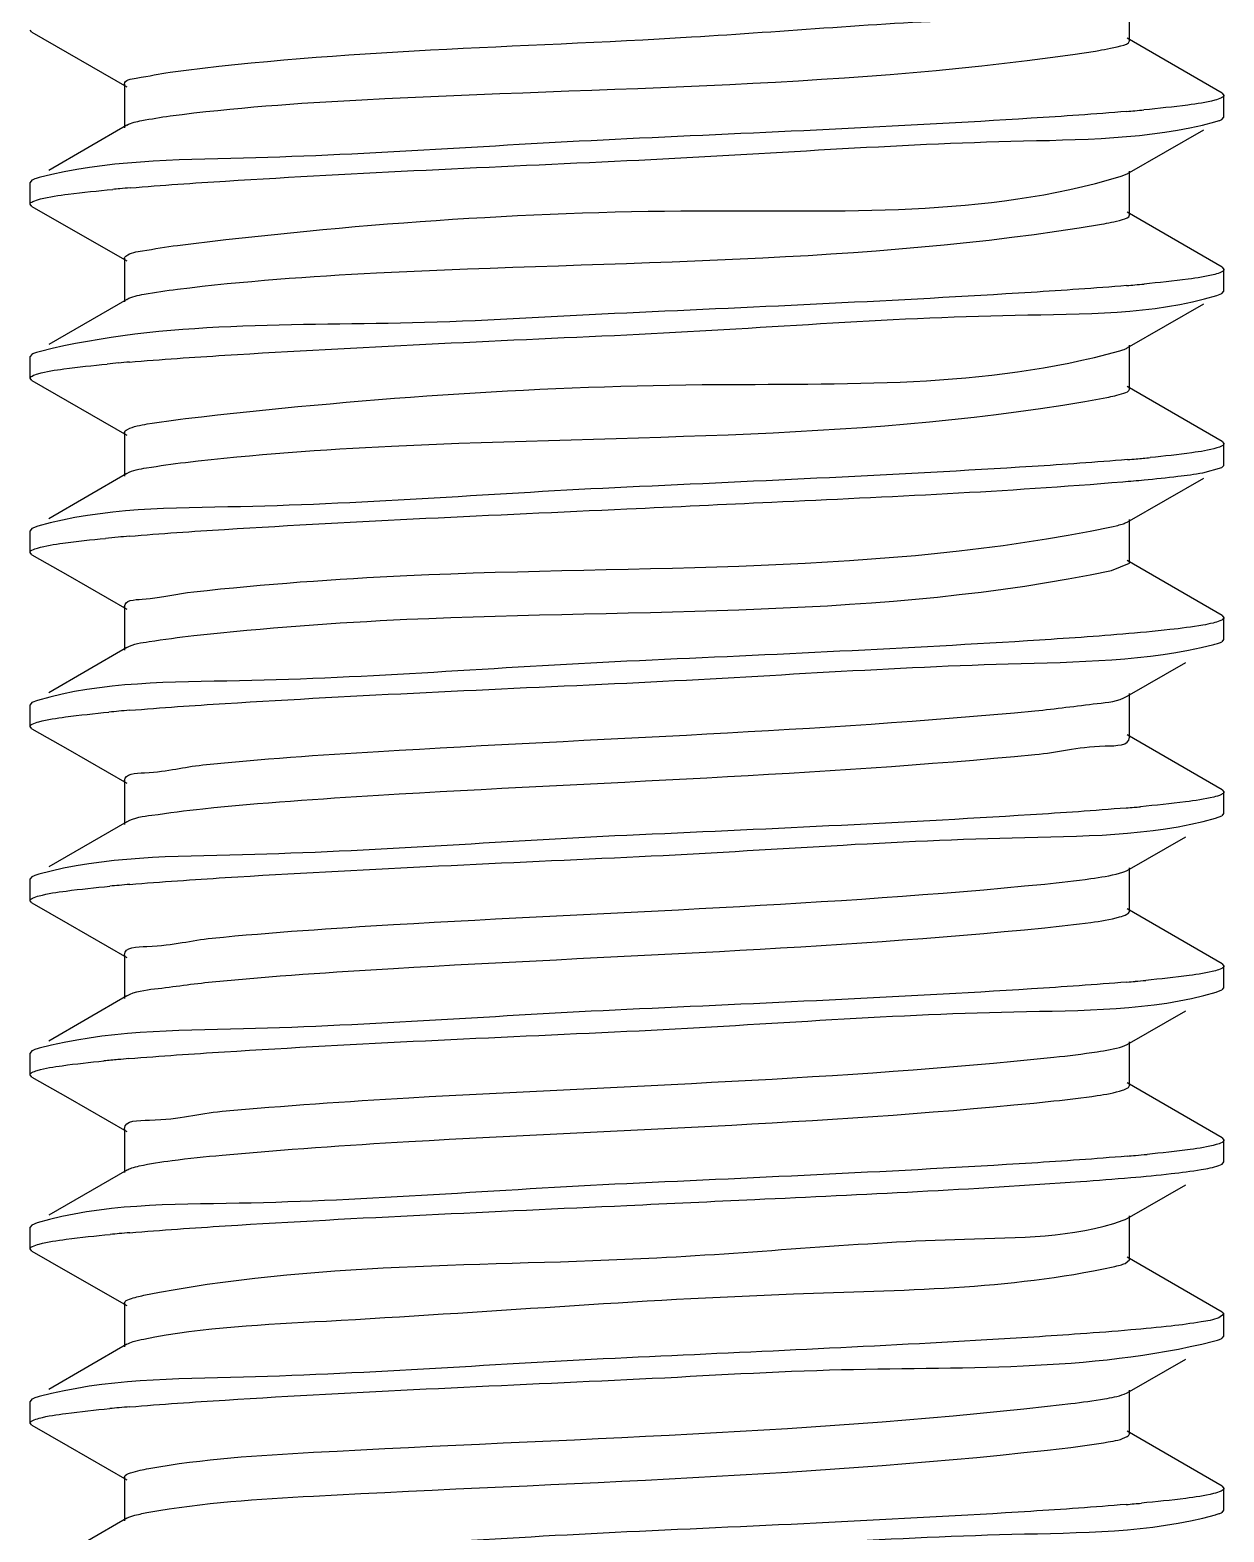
# Model space of a CAD drawing. Extents: x 1247970 to 1725648, y 860327 to 1277876.
# Drawn here: x 1330866.7 to 1330928.2, y 1199740.4 to 1199817.8 of the extents above; entities that cross this region are included whole.
import ezdxf

# ---------------------------------------------------------------- set-up
doc = ezdxf.new("R2010")
doc.units = 0
doc.header["$LTSCALE"] = 1000
doc.header["$MEASUREMENT"] = 0
doc.layers.get('0').update_dxf_attribs({"color": 254})
doc.layers.add('TK', color=4, linetype='Continuous')

# ---------------------------------------------------------------- blocks, each defined once
blk = doc.blocks.new('A$C63786A89')
at = {"linetype": 'Continuous'}
for p, q in [((-2093.675, 7173.51), (-2093.675, 7175.766)), ((-2150.231, 7173.949), (-2150.332, 7174.065)), ((-2150.231, 7173.949), (-2145.341, 7171.143)), ((-2088.903, 7170.813), (-2093.792, 7173.646)), ((-2145.461, 7171.28), (-2145.461, 7169.024)), ((-2088.903, 7170.813), (-2088.804, 7170.698)), ((-2088.804, 7169.579), (-2088.804, 7170.698)), ((-2145.343, 7169.16), (-2149.364, 7166.83)), ((-2093.794, 7166.656), (-2089.847, 7168.923)), ((-2088.905, 7169.463), (-2088.804, 7169.579)), ((-2094.106, 7166.533), (-2093.796, 7166.656)), ((-2093.675, 7164.538), (-2093.675, 7166.794)), ((-2150.233, 7166.326), (-2150.332, 7166.212)), ((-2150.332, 7165.092), (-2150.332, 7166.212)), ((-2150.231, 7164.977), (-2150.332, 7165.093)), ((-2150.231, 7164.977), (-2145.341, 7162.17)), ((-2088.903, 7161.84), (-2093.792, 7164.674)), ((-2145.461, 7162.307), (-2145.461, 7160.051)), ((-2088.903, 7161.84), (-2088.804, 7161.725)), ((-2088.804, 7160.606), (-2088.804, 7161.725)), ((-2089.174, 7160.384), (-2088.905, 7160.49)), ((-2088.905, 7160.49), (-2088.804, 7160.606)), ((-2145.343, 7160.187), (-2149.364, 7157.857)), ((-2093.794, 7157.683), (-2089.847, 7159.95)), ((-2150.233, 7157.353), (-2150.332, 7157.24)), ((-2093.675, 7155.565), (-2093.675, 7157.821)), ((-2150.332, 7156.119), (-2150.332, 7157.239)), ((-2150.231, 7156.004), (-2150.332, 7156.119)), ((-2150.231, 7156.004), (-2145.341, 7153.197)), ((-2088.903, 7152.867), (-2093.792, 7155.701)), ((-2145.461, 7153.334), (-2145.461, 7151.078)), ((-2088.903, 7152.867), (-2088.804, 7152.753)), ((-2088.804, 7151.633), (-2088.804, 7152.752)), ((-2145.343, 7151.214), (-2149.364, 7148.884)), ((-2089.894, 7151.252), (-2088.905, 7151.517)), ((-2088.905, 7151.517), (-2088.804, 7151.633)), ((-2093.794, 7148.711), (-2089.847, 7150.977)), ((-2093.675, 7146.592), (-2093.675, 7148.848)), ((-2150.233, 7148.381), (-2150.332, 7148.265)), ((-2150.332, 7147.147), (-2150.332, 7148.266)), ((-2149.925, 7148.498), (-2150.232, 7148.381)), ((-2094.592, 7148.467), (-2094.269, 7148.542)), ((-2150.231, 7147.031), (-2150.332, 7147.146)), ((-2150.231, 7147.031), (-2148.39, 7145.974)), ((-2094.592, 7146.211), (-2093.675, 7146.592)), ((-2088.903, 7143.894), (-2093.792, 7146.728)), ((-2148.39, 7145.974), (-2145.341, 7144.224)), ((-2145.461, 7144.361), (-2145.461, 7142.105)), ((-2088.919, 7143.658), (-2089.014, 7143.614)), ((-2088.903, 7143.894), (-2088.804, 7143.78)), ((-2088.804, 7142.66), (-2088.804, 7143.78)), ((-2088.904, 7142.544), (-2088.804, 7142.66)), ((-2145.343, 7142.241), (-2149.364, 7139.911)), ((-2093.794, 7139.738), (-2090.775, 7141.471)), ((-2149.945, 7139.52), (-2150.232, 7139.408)), ((-2093.675, 7137.619), (-2093.675, 7139.875)), ((-2150.233, 7139.408), (-2150.332, 7139.293)), ((-2150.332, 7138.174), (-2150.332, 7139.293)), ((-2150.231, 7138.058), (-2150.332, 7138.174)), ((-2150.231, 7138.058), (-2148.39, 7137.002)), ((-2088.903, 7134.921), (-2093.792, 7137.755)), ((-2148.39, 7137.002), (-2145.341, 7135.251)), ((-2145.461, 7135.389), (-2145.461, 7133.133)), ((-2088.903, 7134.921), (-2088.804, 7134.806)), ((-2088.804, 7133.687), (-2088.804, 7134.807)), ((-2089.24, 7133.446), (-2088.905, 7133.572)), ((-2088.904, 7133.572), (-2088.804, 7133.687)), ((-2145.343, 7133.269), (-2149.364, 7130.938)), ((-2093.794, 7130.765), (-2090.775, 7132.498)), ((-2150.233, 7130.435), (-2150.332, 7130.32)), ((-2150.332, 7129.201), (-2150.332, 7130.32)), ((-2093.675, 7128.646), (-2093.675, 7130.902)), ((-2150.231, 7129.085), (-2150.332, 7129.201)), ((-2150.231, 7129.085), (-2148.39, 7128.029)), ((-2088.903, 7125.948), (-2093.792, 7128.782)), ((-2148.39, 7128.029), (-2145.341, 7126.278)), ((-2145.461, 7126.416), (-2145.461, 7124.16)), ((-2088.903, 7125.948), (-2088.804, 7125.834)), ((-2088.804, 7124.714), (-2088.804, 7125.834)), ((-2145.343, 7124.296), (-2149.364, 7121.965)), ((-2089.204, 7124.484), (-2088.905, 7124.599)), ((-2088.904, 7124.599), (-2088.804, 7124.715)), ((-2093.794, 7121.792), (-2090.775, 7123.525)), ((-2094.025, 7121.694), (-2093.795, 7121.792)), ((-2093.675, 7119.673), (-2093.675, 7121.929)), ((-2150.233, 7121.462), (-2150.332, 7121.347)), ((-2150.332, 7120.228), (-2150.332, 7121.347)), ((-2150.231, 7120.112), (-2150.332, 7120.228)), ((-2150.231, 7120.112), (-2148.39, 7119.056)), ((-2088.903, 7116.976), (-2093.792, 7119.809)), ((-2148.39, 7119.056), (-2145.341, 7117.306)), ((-2145.461, 7117.443), (-2145.461, 7115.187)), ((-2088.903, 7116.976), (-2088.804, 7116.862)), ((-2088.804, 7115.742), (-2088.804, 7116.861)), ((-2089.066, 7115.555), (-2088.904, 7115.626)), ((-2088.904, 7115.626), (-2088.804, 7115.742)), ((-2145.343, 7115.323), (-2149.364, 7112.992)), ((-2093.794, 7112.819), (-2090.775, 7114.552)), ((-2150.233, 7112.489), (-2150.332, 7112.374)), ((-2149.958, 7112.597), (-2150.232, 7112.489)), ((-2093.995, 7112.732), (-2093.895, 7112.77)), ((-2093.895, 7112.77), (-2093.794, 7112.819)), ((-2093.675, 7110.7), (-2093.675, 7112.956)), ((-2150.332, 7111.255), (-2150.332, 7112.375)), ((-2150.231, 7111.139), (-2150.332, 7111.255)), ((-2150.231, 7111.139), (-2148.39, 7110.083)), ((-2093.895, 7110.514), (-2093.675, 7110.7)), ((-2088.903, 7108.003), (-2093.792, 7110.836)), ((-2148.39, 7110.083), (-2145.341, 7108.333)), ((-2145.461, 7108.47), (-2145.461, 7106.214)), ((-2088.804, 7107.889), (-2089.066, 7107.702)), ((-2088.903, 7108.003), (-2088.804, 7107.889)), ((-2088.804, 7106.769), (-2088.804, 7107.888)), ((-2145.343, 7106.35), (-2149.364, 7104.02)), ((-2088.904, 7106.653), (-2088.804, 7106.768)), ((-2093.794, 7103.846), (-2090.775, 7105.58)), ((-2093.675, 7101.728), (-2093.675, 7103.984)), ((-2150.233, 7103.516), (-2150.332, 7103.402)), ((-2150.332, 7102.282), (-2150.332, 7103.402)), ((-2093.946, 7103.777), (-2093.794, 7103.846)), ((-2150.231, 7102.167), (-2150.332, 7102.282)), ((-2150.231, 7102.167), (-2148.39, 7101.11)), ((-2088.903, 7099.03), (-2093.792, 7101.864)), ((-2148.39, 7101.11), (-2145.341, 7099.36)), ((-2145.461, 7099.497), (-2145.461, 7097.241)), ((-2088.903, 7099.03), (-2088.804, 7098.915)), ((-2088.804, 7097.796), (-2088.804, 7098.915)), ((-2088.904, 7097.68), (-2088.804, 7097.796)), ((-2145.343, 7097.377), (-2149.364, 7095.047))]:
    blk.add_line(p, q, dxfattribs=at)
for centre, radius, start, end in [((-2104.143, 7291.697), 122.262, 274.84407, 275.04298), ((-2102.589, 7274.116), 104.613, 275.04171, 275.3007), ((-2136.247, 7058.345), 107.956, 95.02611, 95.21934), ((-2134.69, 7040.602), 125.767, 94.77999, 95.02453), ((-2104.141, 7282.702), 122.24, 274.84416, 275.04354), ((-2102.576, 7265.004), 104.473, 275.04219, 275.30437), ((-2136.83, 7055.837), 101.465, 95.05319, 95.38537), ((-2134.852, 7033.508), 123.881, 94.7976, 95.05507), ((-2103.969, 7271.757), 120.261, 274.86471, 275.07704), ((-2101.936, 7249.004), 97.417, 275.07016, 275.49882), ((-2103.609, 7266.173), 115.781, 274.75399, 275.29645), ((-2137.027, 7049.015), 99.304, 95.06158, 95.44571), ((-2134.9, 7025.088), 123.326, 94.80258, 95.06518), ((-2136.645, 7035.843), 103.521, 95.04452, 95.33097), ((-2134.797, 7014.921), 124.525, 94.79117, 95.04504), ((-2104.25, 7257.039), 123.5, 274.83102, 275.02398), ((-2102.953, 7242.273), 108.678, 275.0245, 275.20034), ((-2136.553, 7025.855), 104.541, 95.04049, 95.30428), ((-2134.776, 7005.708), 124.766, 94.7894, 95.04044), ((-2104.093, 7246.263), 121.691, 274.84966, 275.05308), ((-2102.391, 7227.065), 102.417, 275.05046, 275.35878), ((-2137.17, 7023.66), 97.735, 95.06745, 95.49111), ((-2134.933, 6998.558), 122.936, 94.806, 95.07252), ((-2104.053, 7236.822), 121.221, 274.85477, 275.05993), ((-2102.268, 7216.734), 101.053, 275.05634, 275.39494), ((-2136.516, 7007.503), 104.948, 95.03882, 95.29347), ((-2134.768, 6987.672), 124.856, 94.78861, 95.03856), ((-2136.563, 6999.051), 104.426, 95.04094, 95.30709), ((-2134.779, 6978.828), 124.727, 94.78977, 95.04096), ((-2104.224, 7220.856), 123.208, 274.83429, 275.02856), ((-2102.863, 7205.385), 107.677, 275.02871, 275.22471)]:
    blk.add_arc(centre, radius, start, end, dxfattribs=at)
for points, knots in [([(-2143.115, 7171.893), (-2134.214, 7173.073), (-2120.275, 7173.211), (-2104.04, 7174.658), (-2096.479, 7174.736), (-2094.054, 7175.522)], [0, 0, 0, 0, 0.547464, 0.844565, 1, 1, 1, 1]), ([(-2143.115, 7169.637), (-2139.838, 7170.071), (-2123.928, 7171.163), (-2107.907, 7171.075), (-2095.42, 7172.983)], [0, 0, 0, 0, 0.207409, 1, 1, 1, 1]), ([(-2095.42, 7172.983), (-2094.982, 7173.05), (-2094.519, 7173.166), (-2093.675, 7173.339), (-2093.675, 7173.51)], [0, 0, 0, 0, 0.721137, 1, 1, 1, 1]), ([(-2145.461, 7171.28), (-2145.462, 7171.503), (-2144.293, 7171.654), (-2143.703, 7171.815), (-2143.115, 7171.893)], [0, 0, 0, 0, 0.273393, 1, 1, 1, 1]), ([(-2088.805, 7170.698), (-2088.805, 7170.641), (-2088.997, 7170.521), (-2089.154, 7170.48), (-2089.274, 7170.448)], [0, 0, 0, 0, 0.314667, 1, 1, 1, 1]), ([(-2093.818, 7169.871), (-2095.456, 7169.732), (-2104.034, 7169.15), (-2112.623, 7168.777), (-2119.568, 7168.455)], [0, 0, 0, 0, 0.191225, 1, 1, 1, 1]), ([(-2089.274, 7170.448), (-2089.728, 7170.327), (-2090.949, 7170.152), (-2092.169, 7170.021), (-2092.925, 7169.95)], [0, 0, 0, 0, 0.382669, 1, 1, 1, 1]), ([(-2145.343, 7169.16), (-2145.111, 7169.294), (-2144.346, 7169.447), (-2143.604, 7169.572), (-2143.115, 7169.637)], [0, 0, 0, 0, 0.352175, 1, 1, 1, 1]), ([(-2119.568, 7167.335), (-2112.974, 7167.642), (-2102.942, 7168.436), (-2092.674, 7168.419), (-2089.271, 7169.33)], [0, 0, 0, 0, 0.652019, 1, 1, 1, 1]), ([(-2089.271, 7169.33), (-2089.198, 7169.349), (-2089.073, 7169.386), (-2088.953, 7169.436), (-2088.905, 7169.463)], [0, 0, 0, 0, 0.580388, 1, 1, 1, 1]), ([(-2119.568, 7168.455), (-2126.154, 7168.149), (-2136.185, 7167.362), (-2146.446, 7167.366), (-2149.855, 7166.463)], [0, 0, 0, 0, 0.651581, 1, 1, 1, 1]), ([(-2145.17, 7165.931), (-2143.532, 7166.069), (-2135.003, 7166.644), (-2126.464, 7167.015), (-2119.568, 7167.335)], [0, 0, 0, 0, 0.192341, 1, 1, 1, 1]), ([(-2149.855, 7166.463), (-2149.93, 7166.443), (-2150.059, 7166.406), (-2150.184, 7166.354), (-2150.232, 7166.326)], [0, 0, 0, 0, 0.582341, 1, 1, 1, 1]), ([(-2149.797, 7165.359), (-2149.326, 7165.477), (-2148.08, 7165.652), (-2146.833, 7165.783), (-2146.068, 7165.853)], [0, 0, 0, 0, 0.387023, 1, 1, 1, 1]), ([(-2142.735, 7162.968), (-2133.854, 7164.065), (-2117.738, 7165.242), (-2101.094, 7164.406), (-2094.106, 7166.533)], [0, 0, 0, 0, 0.550564, 1, 1, 1, 1]), ([(-2150.33, 7165.093), (-2150.329, 7165.156), (-2150.107, 7165.282), (-2149.933, 7165.325), (-2149.797, 7165.359)], [0, 0, 0, 0, 0.309981, 1, 1, 1, 1]), ([(-2095.115, 7164.059), (-2094.753, 7164.12), (-2094.357, 7164.214), (-2093.676, 7164.392), (-2093.675, 7164.538)], [0, 0, 0, 0, 0.716863, 1, 1, 1, 1]), ([(-2142.735, 7160.712), (-2139.33, 7161.133), (-2123.452, 7162.245), (-2107.425, 7161.995), (-2095.115, 7164.059)], [0, 0, 0, 0, 0.215606, 1, 1, 1, 1]), ([(-2145.393, 7162.411), (-2145.154, 7162.593), (-2144.208, 7162.737), (-2143.338, 7162.894), (-2142.735, 7162.968)], [0, 0, 0, 0, 0.330525, 1, 1, 1, 1]), ([(-2145.46, 7162.307), (-2145.46, 7162.325), (-2145.444, 7162.367), (-2145.412, 7162.396), (-2145.393, 7162.411)], [0, 0, 0, 0, 0.428464, 1, 1, 1, 1]), ([(-2089.271, 7161.476), (-2089.724, 7161.355), (-2090.944, 7161.18), (-2092.163, 7161.048), (-2092.918, 7160.978)], [0, 0, 0, 0, 0.382439, 1, 1, 1, 1]), ([(-2088.805, 7161.725), (-2088.805, 7161.668), (-2088.995, 7161.548), (-2089.151, 7161.508), (-2089.271, 7161.476)], [0, 0, 0, 0, 0.314979, 1, 1, 1, 1]), ([(-2145.343, 7160.187), (-2145.077, 7160.341), (-2144.177, 7160.501), (-2143.311, 7160.641), (-2142.735, 7160.712)], [0, 0, 0, 0, 0.346628, 1, 1, 1, 1]), ([(-2093.818, 7160.898), (-2095.456, 7160.76), (-2104.033, 7160.177), (-2112.622, 7159.804), (-2119.568, 7159.482)], [0, 0, 0, 0, 0.191215, 1, 1, 1, 1]), ([(-2119.568, 7158.363), (-2112.899, 7158.672), (-2102.859, 7159.547), (-2092.507, 7159.383), (-2089.174, 7160.384)], [0, 0, 0, 0, 0.657368, 1, 1, 1, 1]), ([(-2119.568, 7159.482), (-2123.046, 7159.321), (-2133.092, 7158.639), (-2143.378, 7159.112), (-2149.797, 7157.505)], [0, 0, 0, 0, 0.34478, 1, 1, 1, 1]), ([(-2145.213, 7156.955), (-2143.575, 7157.093), (-2135.032, 7157.67), (-2126.478, 7158.042), (-2119.568, 7158.363)], [0, 0, 0, 0, 0.192001, 1, 1, 1, 1]), ([(-2149.797, 7157.505), (-2149.885, 7157.483), (-2150.033, 7157.442), (-2150.177, 7157.385), (-2150.232, 7157.353)], [0, 0, 0, 0, 0.588376, 1, 1, 1, 1]), ([(-2142.327, 7154.044), (-2133.489, 7155.067), (-2117.517, 7156.216), (-2101.099, 7155.581), (-2094.175, 7157.54)], [0, 0, 0, 0, 0.552839, 1, 1, 1, 1]), ([(-2094.175, 7157.54), (-2094.1, 7157.561), (-2093.971, 7157.601), (-2093.846, 7157.655), (-2093.796, 7157.683)], [0, 0, 0, 0, 0.573988, 1, 1, 1, 1]), ([(-2149.925, 7156.352), (-2149.488, 7156.477), (-2148.292, 7156.652), (-2147.099, 7156.783), (-2146.353, 7156.854)], [0, 0, 0, 0, 0.377755, 1, 1, 1, 1]), ([(-2150.33, 7156.119), (-2150.331, 7156.17), (-2150.17, 7156.284), (-2150.03, 7156.322), (-2149.925, 7156.352)], [0, 0, 0, 0, 0.320689, 1, 1, 1, 1]), ([(-2142.327, 7151.788), (-2138.799, 7152.196), (-2122.973, 7153.331), (-2106.948, 7152.882), (-2094.839, 7155.135)], [0, 0, 0, 0, 0.22384, 1, 1, 1, 1]), ([(-2094.839, 7155.135), (-2094.546, 7155.189), (-2094.212, 7155.267), (-2093.676, 7155.443), (-2093.675, 7155.565)], [0, 0, 0, 0, 0.711349, 1, 1, 1, 1]), ([(-2145.46, 7153.334), (-2145.46, 7153.362), (-2145.417, 7153.431), (-2145.353, 7153.466), (-2145.314, 7153.486)], [0, 0, 0, 0, 0.38675, 1, 1, 1, 1]), ([(-2145.314, 7153.486), (-2145, 7153.65), (-2143.976, 7153.819), (-2142.983, 7153.968), (-2142.327, 7154.044)], [0, 0, 0, 0, 0.349013, 1, 1, 1, 1]), ([(-2088.805, 7152.753), (-2088.805, 7152.705), (-2088.948, 7152.596), (-2089.078, 7152.559), (-2089.174, 7152.531)], [0, 0, 0, 0, 0.325586, 1, 1, 1, 1]), ([(-2093.771, 7151.93), (-2095.408, 7151.79), (-2104.001, 7151.205), (-2112.606, 7150.832), (-2119.568, 7150.509)], [0, 0, 0, 0, 0.190799, 1, 1, 1, 1]), ([(-2089.174, 7152.531), (-2089.589, 7152.406), (-2090.738, 7152.235), (-2091.883, 7152.105), (-2092.601, 7152.035)], [0, 0, 0, 0, 0.375622, 1, 1, 1, 1]), ([(-2145.343, 7151.214), (-2145.04, 7151.39), (-2143.996, 7151.554), (-2142.998, 7151.711), (-2142.327, 7151.788)], [0, 0, 0, 0, 0.34173, 1, 1, 1, 1]), ([(-2092.921, 7150.886), (-2092.338, 7150.94), (-2091.326, 7151.043), (-2090.318, 7151.177), (-2089.894, 7151.252)], [0, 0, 0, 0, 0.57613, 1, 1, 1, 1]), ([(-2119.568, 7150.509), (-2126.207, 7150.201), (-2136.245, 7149.36), (-2146.563, 7149.462), (-2149.925, 7148.498)], [0, 0, 0, 0, 0.655215, 1, 1, 1, 1]), ([(-2119.568, 7149.39), (-2117.081, 7149.505), (-2108.56, 7149.911), (-2100.034, 7150.287), (-2094.013, 7150.79)], [0, 0, 0, 0, 0.291813, 1, 1, 1, 1]), ([(-2145.225, 7147.981), (-2143.587, 7148.119), (-2135.04, 7148.697), (-2126.482, 7149.069), (-2119.568, 7149.39)], [0, 0, 0, 0, 0.19189, 1, 1, 1, 1]), ([(-2141.893, 7145.12), (-2138.245, 7145.517), (-2122.492, 7146.679), (-2106.473, 7145.983), (-2094.592, 7148.467)], [0, 0, 0, 0, 0.232131, 1, 1, 1, 1]), ([(-2094.269, 7148.542), (-2094.174, 7148.566), (-2094.014, 7148.613), (-2093.858, 7148.676), (-2093.798, 7148.711)], [0, 0, 0, 0, 0.58301, 1, 1, 1, 1]), ([(-2150.33, 7147.146), (-2150.331, 7147.196), (-2150.179, 7147.307), (-2150.044, 7147.344), (-2149.945, 7147.373)], [0, 0, 0, 0, 0.323236, 1, 1, 1, 1]), ([(-2149.945, 7147.373), (-2149.52, 7147.498), (-2148.349, 7147.671), (-2147.182, 7147.802), (-2146.451, 7147.872)], [0, 0, 0, 0, 0.37662, 1, 1, 1, 1]), ([(-2141.893, 7142.864), (-2138.245, 7143.261), (-2122.492, 7144.423), (-2106.473, 7143.727), (-2094.592, 7146.211)], [0, 0, 0, 0, 0.232131, 1, 1, 1, 1]), ([(-2145.459, 7144.361), (-2145.461, 7144.689), (-2143.634, 7144.759), (-2142.783, 7145.023), (-2141.893, 7145.12)], [0, 0, 0, 0, 0.268075, 1, 1, 1, 1]), ([(-2089.894, 7143.398), (-2090.455, 7143.3), (-2091.828, 7143.131), (-2093.203, 7143.004), (-2094.013, 7142.936)], [0, 0, 0, 0, 0.412237, 1, 1, 1, 1]), ([(-2089.014, 7143.614), (-2089.129, 7143.568), (-2089.421, 7143.488), (-2089.718, 7143.429), (-2089.894, 7143.398)], [0, 0, 0, 0, 0.408666, 1, 1, 1, 1]), ([(-2088.806, 7143.78), (-2088.806, 7143.757), (-2088.839, 7143.703), (-2088.888, 7143.674), (-2088.919, 7143.658)], [0, 0, 0, 0, 0.393709, 1, 1, 1, 1]), ([(-2145.343, 7142.241), (-2145.002, 7142.44), (-2143.803, 7142.605), (-2142.664, 7142.78), (-2141.893, 7142.864)], [0, 0, 0, 0, 0.337396, 1, 1, 1, 1]), ([(-2094.013, 7142.936), (-2095.651, 7142.8), (-2104.164, 7142.227), (-2112.688, 7141.856), (-2119.568, 7141.536)], [0, 0, 0, 0, 0.192706, 1, 1, 1, 1]), ([(-2119.568, 7140.417), (-2113.02, 7140.721), (-2102.997, 7141.476), (-2092.774, 7141.53), (-2089.334, 7142.395)], [0, 0, 0, 0, 0.648905, 1, 1, 1, 1]), ([(-2089.334, 7142.395), (-2089.248, 7142.416), (-2089.102, 7142.457), (-2088.96, 7142.513), (-2088.906, 7142.544)], [0, 0, 0, 0, 0.587148, 1, 1, 1, 1]), ([(-2119.568, 7141.536), (-2126.223, 7141.227), (-2136.262, 7140.369), (-2146.598, 7140.503), (-2149.945, 7139.52)], [0, 0, 0, 0, 0.656364, 1, 1, 1, 1]), ([(-2145.197, 7139.011), (-2143.559, 7139.148), (-2135.022, 7139.725), (-2126.473, 7140.096), (-2119.568, 7140.417)], [0, 0, 0, 0, 0.192107, 1, 1, 1, 1]), ([(-2098.546, 7138.985), (-2097.473, 7139.086), (-2095.914, 7139.313), (-2094.253, 7139.474), (-2093.796, 7139.738)], [0, 0, 0, 0, 0.671293, 1, 1, 1, 1]), ([(-2149.88, 7138.419), (-2149.431, 7138.541), (-2148.222, 7138.715), (-2147.013, 7138.846), (-2146.263, 7138.917)], [0, 0, 0, 0, 0.381465, 1, 1, 1, 1]), ([(-2141.433, 7136.196), (-2138.42, 7136.506), (-2124.123, 7137.477), (-2109.793, 7137.922), (-2098.546, 7138.985)], [0, 0, 0, 0, 0.21143, 1, 1, 1, 1]), ([(-2150.33, 7138.174), (-2150.33, 7138.229), (-2150.148, 7138.348), (-2149.995, 7138.387), (-2149.88, 7138.419)], [0, 0, 0, 0, 0.316424, 1, 1, 1, 1]), ([(-2098.546, 7136.729), (-2097.335, 7136.843), (-2096.202, 7137.229), (-2093.678, 7137.178), (-2093.676, 7137.619)], [0, 0, 0, 0, 0.73381, 1, 1, 1, 1]), ([(-2141.433, 7133.94), (-2138.42, 7134.25), (-2124.123, 7135.221), (-2109.793, 7135.666), (-2098.546, 7136.729)], [0, 0, 0, 0, 0.21143, 1, 1, 1, 1]), ([(-2145.459, 7135.389), (-2145.46, 7135.756), (-2143.387, 7135.787), (-2142.437, 7136.092), (-2141.433, 7136.196)], [0, 0, 0, 0, 0.267128, 1, 1, 1, 1]), ([(-2089.334, 7134.541), (-2089.809, 7134.422), (-2091.068, 7134.245), (-2092.328, 7134.113), (-2093.103, 7134.043)], [0, 0, 0, 0, 0.386326, 1, 1, 1, 1]), ([(-2088.805, 7134.806), (-2088.806, 7134.744), (-2089.027, 7134.618), (-2089.199, 7134.575), (-2089.334, 7134.541)], [0, 0, 0, 0, 0.310029, 1, 1, 1, 1]), ([(-2145.343, 7133.269), (-2144.961, 7133.491), (-2143.598, 7133.656), (-2142.311, 7133.849), (-2141.433, 7133.94)], [0, 0, 0, 0, 0.333586, 1, 1, 1, 1]), ([(-2093.849, 7133.977), (-2095.487, 7133.839), (-2104.054, 7133.257), (-2112.633, 7132.885), (-2119.568, 7132.564)], [0, 0, 0, 0, 0.191461, 1, 1, 1, 1]), ([(-2119.568, 7131.444), (-2112.951, 7131.751), (-2102.916, 7132.567), (-2092.623, 7132.511), (-2089.24, 7133.446)], [0, 0, 0, 0, 0.653624, 1, 1, 1, 1]), ([(-2119.568, 7132.564), (-2126.172, 7132.257), (-2136.206, 7131.452), (-2146.486, 7131.488), (-2149.88, 7130.565)], [0, 0, 0, 0, 0.652805, 1, 1, 1, 1]), ([(-2145.193, 7130.038), (-2143.555, 7130.176), (-2135.019, 7130.752), (-2126.471, 7131.124), (-2119.568, 7131.444)], [0, 0, 0, 0, 0.192163, 1, 1, 1, 1]), ([(-2149.88, 7130.565), (-2149.95, 7130.546), (-2150.07, 7130.51), (-2150.186, 7130.461), (-2150.232, 7130.435)], [0, 0, 0, 0, 0.579522, 1, 1, 1, 1]), ([(-2098.043, 7130.06), (-2097.248, 7130.139), (-2095.958, 7130.287), (-2094.667, 7130.484), (-2094.185, 7130.618)], [0, 0, 0, 0, 0.614841, 1, 1, 1, 1]), ([(-2094.185, 7130.618), (-2094.108, 7130.64), (-2093.975, 7130.681), (-2093.846, 7130.735), (-2093.795, 7130.765)], [0, 0, 0, 0, 0.575919, 1, 1, 1, 1]), ([(-2150.33, 7129.201), (-2150.33, 7129.258), (-2150.138, 7129.379), (-2149.98, 7129.419), (-2149.86, 7129.451)], [0, 0, 0, 0, 0.314525, 1, 1, 1, 1]), ([(-2149.86, 7129.451), (-2149.406, 7129.572), (-2148.188, 7129.747), (-2146.971, 7129.878), (-2146.217, 7129.948)], [0, 0, 0, 0, 0.382917, 1, 1, 1, 1]), ([(-2140.948, 7127.272), (-2137.838, 7127.576), (-2123.535, 7128.536), (-2109.195, 7128.954), (-2098.043, 7130.06)], [0, 0, 0, 0, 0.218047, 1, 1, 1, 1]), ([(-2098.043, 7127.804), (-2097.248, 7127.883), (-2095.958, 7128.031), (-2094.667, 7128.227), (-2094.185, 7128.362)], [0, 0, 0, 0, 0.614841, 1, 1, 1, 1]), ([(-2094.185, 7128.362), (-2094.054, 7128.399), (-2093.88, 7128.445), (-2093.676, 7128.583), (-2093.676, 7128.646)], [0, 0, 0, 0, 0.681009, 1, 1, 1, 1]), ([(-2145.459, 7126.416), (-2145.458, 7126.826), (-2143.126, 7126.811), (-2142.071, 7127.162), (-2140.948, 7127.272)], [0, 0, 0, 0, 0.266487, 1, 1, 1, 1]), ([(-2140.948, 7125.016), (-2137.838, 7125.32), (-2123.535, 7126.28), (-2109.195, 7126.698), (-2098.043, 7127.804)], [0, 0, 0, 0, 0.218047, 1, 1, 1, 1]), ([(-2089.24, 7125.593), (-2089.683, 7125.471), (-2090.883, 7125.296), (-2092.081, 7125.165), (-2092.826, 7125.095)], [0, 0, 0, 0, 0.380423, 1, 1, 1, 1]), ([(-2088.805, 7125.834), (-2088.805, 7125.78), (-2088.98, 7125.663), (-2089.128, 7125.624), (-2089.24, 7125.593)], [0, 0, 0, 0, 0.317973, 1, 1, 1, 1]), ([(-2145.342, 7124.296), (-2144.918, 7124.543), (-2143.382, 7124.705), (-2141.939, 7124.919), (-2140.948, 7125.016)], [0, 0, 0, 0, 0.330258, 1, 1, 1, 1]), ([(-2093.805, 7125.008), (-2095.443, 7124.869), (-2104.025, 7124.286), (-2112.618, 7123.913), (-2119.568, 7123.591)], [0, 0, 0, 0, 0.191089, 1, 1, 1, 1]), ([(-2119.568, 7122.471), (-2112.923, 7122.78), (-2102.885, 7123.626), (-2092.561, 7123.514), (-2089.204, 7124.484)], [0, 0, 0, 0, 0.655591, 1, 1, 1, 1]), ([(-2119.568, 7123.591), (-2126.157, 7123.285), (-2136.189, 7122.494), (-2146.454, 7122.504), (-2149.86, 7121.598)], [0, 0, 0, 0, 0.651755, 1, 1, 1, 1]), ([(-2145.233, 7121.062), (-2143.596, 7121.2), (-2135.046, 7121.779), (-2126.485, 7122.15), (-2119.568, 7122.471)], [0, 0, 0, 0, 0.191813, 1, 1, 1, 1]), ([(-2149.86, 7121.598), (-2149.934, 7121.578), (-2150.061, 7121.541), (-2150.184, 7121.49), (-2150.232, 7121.462)], [0, 0, 0, 0, 0.581823, 1, 1, 1, 1]), ([(-2149.958, 7120.451), (-2149.541, 7120.575), (-2148.39, 7120.747), (-2147.242, 7120.877), (-2146.523, 7120.946)], [0, 0, 0, 0, 0.375875, 1, 1, 1, 1]), ([(-2140.438, 7118.347), (-2137.234, 7118.646), (-2122.943, 7119.597), (-2108.609, 7119.981), (-2097.565, 7121.136)], [0, 0, 0, 0, 0.224668, 1, 1, 1, 1]), ([(-2097.565, 7121.136), (-2096.821, 7121.214), (-2095.637, 7121.361), (-2094.449, 7121.552), (-2094.025, 7121.694)], [0, 0, 0, 0, 0.626319, 1, 1, 1, 1]), ([(-2150.33, 7120.228), (-2150.331, 7120.276), (-2150.185, 7120.385), (-2150.054, 7120.422), (-2149.958, 7120.451)], [0, 0, 0, 0, 0.325139, 1, 1, 1, 1]), ([(-2097.565, 7118.88), (-2096.821, 7118.958), (-2095.637, 7119.105), (-2094.449, 7119.296), (-2094.025, 7119.438)], [0, 0, 0, 0, 0.626319, 1, 1, 1, 1]), ([(-2094.025, 7119.438), (-2093.934, 7119.469), (-2093.805, 7119.51), (-2093.676, 7119.625), (-2093.676, 7119.673)], [0, 0, 0, 0, 0.662564, 1, 1, 1, 1]), ([(-2140.438, 7116.091), (-2137.234, 7116.39), (-2122.943, 7117.341), (-2108.609, 7117.725), (-2097.565, 7118.88)], [0, 0, 0, 0, 0.224668, 1, 1, 1, 1]), ([(-2145.459, 7117.443), (-2145.457, 7117.898), (-2142.852, 7117.831), (-2141.686, 7118.231), (-2140.438, 7118.347)], [0, 0, 0, 0, 0.266101, 1, 1, 1, 1]), ([(-2089.204, 7116.63), (-2089.639, 7116.505), (-2090.832, 7116.33), (-2092.022, 7116.199), (-2092.767, 7116.128)], [0, 0, 0, 0, 0.377216, 1, 1, 1, 1]), ([(-2088.805, 7116.862), (-2088.804, 7116.811), (-2088.962, 7116.698), (-2089.101, 7116.66), (-2089.204, 7116.63)], [0, 0, 0, 0, 0.321398, 1, 1, 1, 1]), ([(-2145.342, 7115.323), (-2145.264, 7115.368), (-2145.05, 7115.447), (-2144.832, 7115.504), (-2144.701, 7115.534)], [0, 0, 0, 0, 0.402461, 1, 1, 1, 1]), ([(-2144.701, 7115.534), (-2144.145, 7115.661), (-2142.723, 7115.862), (-2141.297, 7116.011), (-2140.438, 7116.091)], [0, 0, 0, 0, 0.397641, 1, 1, 1, 1]), ([(-2093.794, 7116.036), (-2095.431, 7115.897), (-2104.017, 7115.313), (-2112.614, 7114.941), (-2119.568, 7114.618)], [0, 0, 0, 0, 0.191013, 1, 1, 1, 1]), ([(-2091.523, 7115.137), (-2091.007, 7115.195), (-2090.184, 7115.304), (-2089.36, 7115.45), (-2089.066, 7115.555)], [0, 0, 0, 0, 0.625096, 1, 1, 1, 1]), ([(-2096.198, 7114.73), (-2095.332, 7114.792), (-2093.772, 7114.912), (-2092.214, 7115.058), (-2091.523, 7115.137)], [0, 0, 0, 0, 0.55554, 1, 1, 1, 1]), ([(-2119.568, 7114.618), (-2126.234, 7114.308), (-2136.273, 7113.437), (-2146.623, 7113.594), (-2149.958, 7112.597)], [0, 0, 0, 0, 0.65716, 1, 1, 1, 1]), ([(-2119.568, 7113.498), (-2117.374, 7113.6), (-2109.582, 7113.966), (-2101.789, 7114.331), (-2096.198, 7114.73)], [0, 0, 0, 0, 0.281528, 1, 1, 1, 1]), ([(-2145.191, 7112.093), (-2143.553, 7112.23), (-2135.017, 7112.807), (-2126.471, 7113.178), (-2119.568, 7113.498)], [0, 0, 0, 0, 0.192186, 1, 1, 1, 1]), ([(-2144.474, 7108.866), (-2135.808, 7110.614), (-2121.466, 7110.176), (-2104.82, 7111.888), (-2096.587, 7111.823), (-2093.995, 7112.732)], [0, 0, 0, 0, 0.523765, 0.837293, 1, 1, 1, 1]), ([(-2149.86, 7111.505), (-2149.405, 7111.627), (-2148.18, 7111.802), (-2146.956, 7111.934), (-2146.198, 7112.004)], [0, 0, 0, 0, 0.382668, 1, 1, 1, 1]), ([(-2150.33, 7111.255), (-2150.33, 7111.312), (-2150.138, 7111.433), (-2149.981, 7111.473), (-2149.86, 7111.505)], [0, 0, 0, 0, 0.314592, 1, 1, 1, 1]), ([(-2144.474, 7106.61), (-2141.382, 7107.233), (-2130.145, 7107.716), (-2113.58, 7109.108), (-2099.897, 7109.16), (-2094.509, 7110.337)], [0, 0, 0, 0, 0.18883, 0.669818, 1, 1, 1, 1]), ([(-2094.509, 7110.337), (-2094.389, 7110.364), (-2094.182, 7110.413), (-2093.979, 7110.478), (-2093.895, 7110.514)], [0, 0, 0, 0, 0.573976, 1, 1, 1, 1]), ([(-2145.46, 7108.47), (-2145.459, 7108.576), (-2145.015, 7108.748), (-2144.724, 7108.815), (-2144.474, 7108.866)], [0, 0, 0, 0, 0.293576, 1, 1, 1, 1]), ([(-2091.523, 7107.283), (-2092.214, 7107.205), (-2093.772, 7107.058), (-2095.332, 7106.939), (-2096.198, 7106.877)], [0, 0, 0, 0, 0.44446, 1, 1, 1, 1]), ([(-2089.066, 7107.702), (-2089.36, 7107.597), (-2090.184, 7107.451), (-2091.007, 7107.342), (-2091.523, 7107.283)], [0, 0, 0, 0, 0.374904, 1, 1, 1, 1]), ([(-2145.342, 7106.35), (-2145.24, 7106.409), (-2144.949, 7106.505), (-2144.655, 7106.573), (-2144.474, 7106.61)], [0, 0, 0, 0, 0.389537, 1, 1, 1, 1]), ([(-2096.198, 7106.877), (-2097.806, 7106.762), (-2105.592, 7106.281), (-2113.385, 7105.932), (-2119.568, 7105.645)], [0, 0, 0, 0, 0.206564, 1, 1, 1, 1]), ([(-2119.568, 7104.525), (-2116.091, 7104.687), (-2106.046, 7105.367), (-2095.761, 7104.899), (-2089.341, 7106.501)], [0, 0, 0, 0, 0.344693, 1, 1, 1, 1]), ([(-2089.341, 7106.501), (-2089.253, 7106.523), (-2089.105, 7106.565), (-2088.961, 7106.621), (-2088.906, 7106.653)], [0, 0, 0, 0, 0.587816, 1, 1, 1, 1]), ([(-2119.568, 7105.645), (-2126.158, 7105.339), (-2136.189, 7104.548), (-2146.454, 7104.559), (-2149.86, 7103.652)], [0, 0, 0, 0, 0.65177, 1, 1, 1, 1]), ([(-2145.194, 7103.12), (-2143.556, 7103.257), (-2135.019, 7103.834), (-2126.472, 7104.205), (-2119.568, 7104.525)], [0, 0, 0, 0, 0.192157, 1, 1, 1, 1]), ([(-2149.86, 7103.652), (-2149.935, 7103.632), (-2150.061, 7103.595), (-2150.184, 7103.544), (-2150.232, 7103.516)], [0, 0, 0, 0, 0.581759, 1, 1, 1, 1]), ([(-2144.218, 7099.941), (-2141.419, 7100.446), (-2125.522, 7101.432), (-2109.637, 7101.762), (-2096.687, 7103.288)], [0, 0, 0, 0, 0.179092, 1, 1, 1, 1]), ([(-2096.687, 7103.288), (-2096.109, 7103.356), (-2095.192, 7103.484), (-2094.271, 7103.653), (-2093.946, 7103.777)], [0, 0, 0, 0, 0.62634, 1, 1, 1, 1]), ([(-2150.33, 7102.282), (-2150.33, 7102.339), (-2150.14, 7102.459), (-2149.984, 7102.5), (-2149.864, 7102.532)], [0, 0, 0, 0, 0.314953, 1, 1, 1, 1]), ([(-2149.864, 7102.532), (-2149.411, 7102.653), (-2148.193, 7102.828), (-2146.976, 7102.959), (-2146.222, 7103.029)], [0, 0, 0, 0, 0.382545, 1, 1, 1, 1]), ([(-2096.687, 7101.032), (-2096.046, 7101.107), (-2095.088, 7101.258), (-2094.089, 7101.422), (-2093.795, 7101.59)], [0, 0, 0, 0, 0.656016, 1, 1, 1, 1]), ([(-2093.795, 7101.59), (-2093.762, 7101.608), (-2093.709, 7101.642), (-2093.675, 7101.703), (-2093.675, 7101.728)], [0, 0, 0, 0, 0.602026, 1, 1, 1, 1]), ([(-2144.218, 7097.685), (-2141.419, 7098.19), (-2125.522, 7099.176), (-2109.637, 7099.506), (-2096.687, 7101.032)], [0, 0, 0, 0, 0.179092, 1, 1, 1, 1]), ([(-2145.46, 7099.497), (-2145.459, 7099.625), (-2144.883, 7099.803), (-2144.531, 7099.885), (-2144.218, 7099.941)], [0, 0, 0, 0, 0.286888, 1, 1, 1, 1]), ([(-2089.341, 7098.648), (-2089.811, 7098.531), (-2091.053, 7098.355), (-2092.295, 7098.225), (-2093.058, 7098.155)], [0, 0, 0, 0, 0.387367, 1, 1, 1, 1]), ([(-2088.805, 7098.915), (-2088.806, 7098.851), (-2089.03, 7098.725), (-2089.204, 7098.682), (-2089.341, 7098.648)], [0, 0, 0, 0, 0.309655, 1, 1, 1, 1]), ([(-2093.841, 7098.087), (-2095.479, 7097.948), (-2104.049, 7097.366), (-2112.63, 7096.994), (-2119.568, 7096.672)], [0, 0, 0, 0, 0.191404, 1, 1, 1, 1]), ([(-2145.342, 7097.377), (-2145.214, 7097.451), (-2144.835, 7097.563), (-2144.456, 7097.642), (-2144.218, 7097.685)], [0, 0, 0, 0, 0.378715, 1, 1, 1, 1]), ([(-2119.568, 7095.553), (-2112.957, 7095.86), (-2102.922, 7096.67), (-2092.635, 7096.624), (-2089.248, 7097.553)], [0, 0, 0, 0, 0.653269, 1, 1, 1, 1]), ([(-2089.248, 7097.553), (-2089.18, 7097.572), (-2089.063, 7097.607), (-2088.95, 7097.654), (-2088.905, 7097.68)], [0, 0, 0, 0, 0.577721, 1, 1, 1, 1]), ([(-2119.568, 7096.672), (-2126.16, 7096.366), (-2136.193, 7095.572), (-2146.461, 7095.588), (-2149.864, 7094.678)], [0, 0, 0, 0, 0.651975, 1, 1, 1, 1])]:
    blk.add_open_spline(points, degree=3, knots=knots, dxfattribs=at)

msp = doc.modelspace()

# ---------------------------------------------------------------- block references
at = {"layer": 'TK'}
msp.add_blockref('A$C63786A89', (1333017.03, 1192643.735, -355), dxfattribs=at)

doc.saveas('drawing.dxf')
